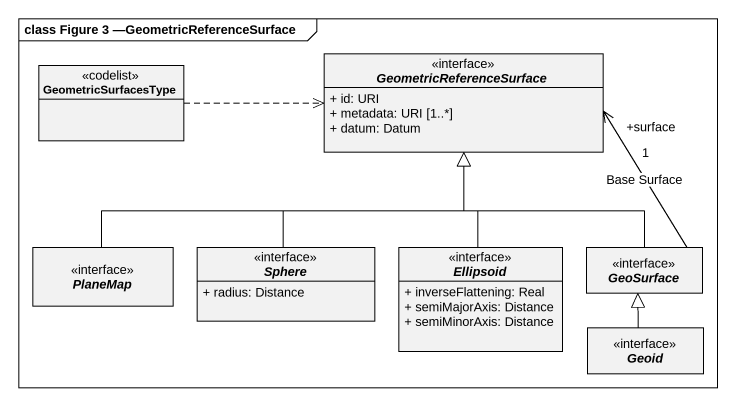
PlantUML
@startuml
mainframe class Figure 3 —GeometricReferenceSurface
hide circle
hide empty members
skinparam classAttributeIconSize 0
class GeometricSurfacesType <<codelist>>
interface GeometricReferenceSurface {
  + id: URI
  + metadata: URI [1..*]
  + datum: Datum
}
interface PlaneMap
interface Sphere {
  + radius: Distance
}
interface Ellipsoid {
  + inverseFlattening: Real
  + semiMajorAxis: Distance
  + semiMinorAxis: Distance
}
interface GeoSurface
interface Geoid
GeometricSurfacesType .right.> GeometricReferenceSurface
PlaneMap -right-|> GeometricReferenceSurface
Sphere -up-|> GeometricReferenceSurface
Ellipsoid -up-|> GeometricReferenceSurface
GeoSurface -up-|> GeometricReferenceSurface
GeoSurface -up-> "+surface\n1" GeometricReferenceSurface : Base Surface
Geoid -up-|> GeoSurface
@enduml
